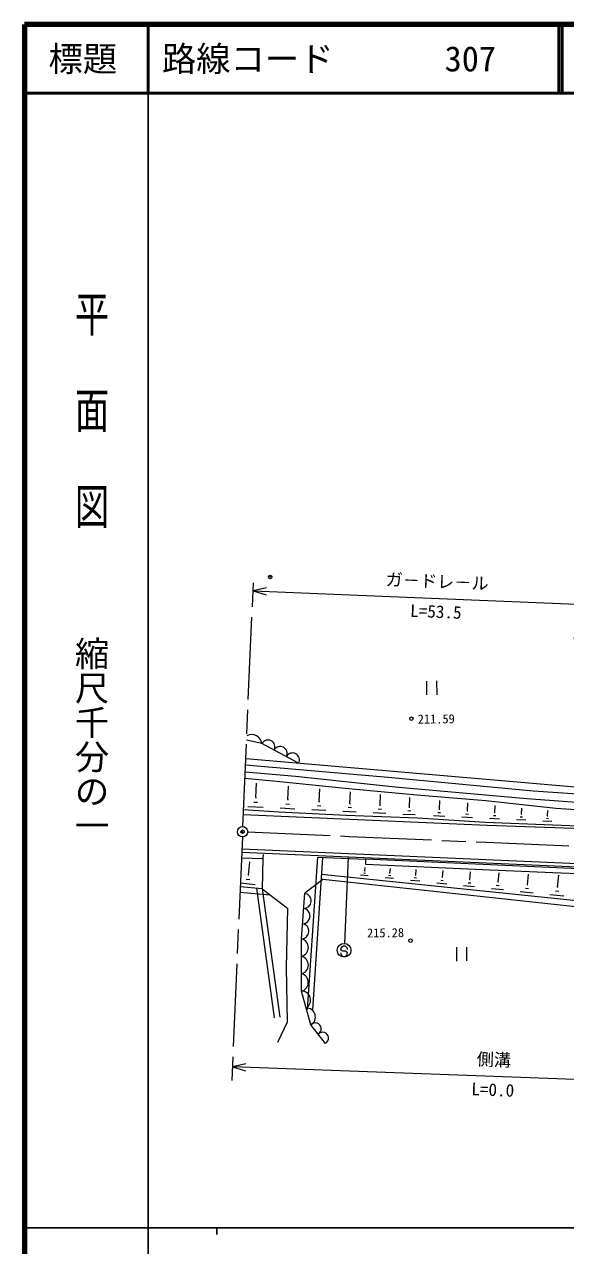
# Model space of a CAD drawing. Units: millimetres, scale not verified. Extents: x 40000 to 680000, y 20000 to 380000.
# Drawn here: x 40000 to 118744, y 202409 to 380000 of the extents above; entities that cross this region are included whole.
import ezdxf
from ezdxf.enums import TextEntityAlignment as Align

# ---------------------------------------------------------------- set-up
doc = ezdxf.new("R2010")
doc.units = ezdxf.units.MM
doc.header["$LTSCALE"] = 1000
doc.header["$PDMODE"] = 32
doc.header["$PDSIZE"] = 500
doc.linetypes.add('CHAIN', pattern=[18.5, 12, -1.5, 3.5, -1.5])
for name, color, linetype, lineweight in [('S-BGD', 7, 'Continuous', 13), ('S-BMK', 2, 'CHAIN', 13), ('S-TTL', 2, 'Continuous', 140), ('S-TTL-BAND', 7, 'Continuous', 25), ('S-TTL-LINE', 7, 'Continuous', 50)]:
    doc.layers.add(name, color=color, linetype=linetype, lineweight=lineweight)
doc.layers.add('S-TTL-TXT', color=7, linetype='Continuous')
doc.styles.add('@ＭＳ ゴシック', font='')
doc.styles.add('ＭＳ ゴシック', font='')
doc.styles.get('@ＭＳ ゴシック').set_extended_font_data('@MS Gothic')
doc.styles.get('ＭＳ ゴシック').set_extended_font_data('MS Gothic')

msp = doc.modelspace()

# ---------------------------------------------------------------- linework, layer by layer
at = {"layer": 'S-BGD'}
for p, q in [((75220, 298063), (73269, 297624)), ((73269, 297624), (126642, 295437)), ((73269, 297624), (75178, 297028)), ((98506, 284510), (98529, 282494)), ((100041, 282511), (100018, 284527)), ((74564, 275403), (72324, 275899)), ((79898, 272576), (74564, 275403)), ((73690, 267572), (73792, 269664)), ((78351, 267281), (78446, 269232)), ((82911, 266997), (83000, 268809)), ((87374, 266718), (87456, 268395)), ((73376, 266913), (73937, 266885)), ((73620, 267575), (73760, 267568)), ((78052, 266652), (78587, 266626)), ((78284, 267284), (78417, 267278)), ((82626, 266397), (83136, 266372)), ((82847, 267000), (82975, 266993)), ((87313, 266721), (87434, 266715)), ((91683, 266449), (91798, 266443)), ((91740, 266446), (91816, 267991)), ((96013, 266179), (96082, 267594)), ((100374, 265882), (100433, 267152)), ((104450, 265636), (104503, 266774)), ((108432, 265394), (108479, 266405)), ((71853, 265098), (107320, 263557)), ((72502, 266281), (74745, 266171)), ((77217, 266050), (79358, 265944)), ((81831, 265823), (83871, 265723)), ((86346, 265601), (88287, 265506)), ((87102, 266148), (87588, 266124)), ((90763, 265384), (92608, 265293)), ((91482, 265904), (91944, 265881)), ((95085, 265172), (96837, 265086)), ((95768, 265665), (96206, 265643)), ((95958, 266182), (96067, 266177)), ((99504, 264932), (101152, 264855)), ((100145, 265398), (100557, 265378)), ((100323, 265885), (100426, 265880)), ((103630, 264740), (105183, 264668)), ((104234, 265179), (104622, 265161)), ((104401, 265638), (104498, 265633)), ((108230, 264965), (108595, 264948)), ((108387, 265396), (108478, 265392)), ((112134, 264756), (112476, 264740)), ((112281, 265161), (112367, 265157)), ((112324, 265159), (112365, 266043)), ((116087, 264930), (116166, 264926)), ((116126, 264928), (116162, 265690)), ((107320, 263557), (137510, 262466)), ((107662, 264553), (109121, 264485)), ((111602, 264370), (112970, 264306)), ((115451, 264191), (116730, 264131)), ((115949, 264552), (116269, 264537)), ((71614, 259603), (137261, 256751)), ((71636, 260103), (137283, 257250)), ((74721, 259300), (74691, 258706)), ((71580, 258820), (74691, 258706)), ((72610, 256282), (72791, 258240)), ((74691, 258706), (74616, 254302)), ((82623, 258901), (81140, 236723)), ((83378, 258850), (81894, 236672)), ((87100, 258930), (86553, 246347)), ((72677, 256276), (72543, 256288)), ((129284, 251592), (83213, 256381)), ((90028, 256160), (88923, 256274)), ((89648, 256534), (89372, 256563)), ((89579, 256876), (89509, 256883)), ((89544, 256880), (89598, 257397)), ((93716, 255778), (92495, 255904)), ((93296, 256191), (92991, 256223)), ((93220, 256570), (93143, 256578)), ((93182, 256574), (93252, 257250)), ((97062, 255838), (96726, 255873)), ((96978, 256253), (96894, 256262)), ((96936, 256258), (97023, 257098)), ((100856, 255927), (100764, 255936)), ((100810, 255931), (100914, 256941)), ((104808, 255595), (104931, 256780)), ((108935, 255248), (109076, 256613)), ((113193, 254889), (113354, 256441)), ((117588, 254519), (117769, 256263)), ((74616, 254302), (71396, 254580)), ((73565, 254895), (71418, 255093)), ((72819, 255613), (72283, 255663)), ((73778, 254374), (76358, 235521)), ((74616, 254302), (77174, 235635)), ((97523, 255384), (96182, 255522)), ((101451, 254977), (99986, 255128)), ((100948, 255473), (100581, 255511)), ((105506, 254557), (103913, 254722)), ((104958, 255097), (104560, 255138)), ((104858, 255590), (104758, 255600)), ((109690, 254124), (107965, 254302)), ((109097, 254708), (108665, 254753)), ((108989, 255242), (108881, 255253)), ((113368, 254307), (112903, 254355)), ((113251, 254883), (113135, 254895)), ((117651, 254513), (117525, 254526)), ((71363, 253821), (75755, 253415)), ((114008, 253676), (112147, 253869)), ((118464, 253215), (116463, 253422)), ((117776, 253893), (117276, 253945)), ((86110, 245362), (86012, 245481)), ((86354, 245220), (86110, 245362)), ((86654, 245215), (86354, 245220)), ((86898, 245101), (86654, 245215)), ((87003, 244964), (86898, 245101)), ((102848, 245809), (102870, 243794)), ((104382, 243811), (104359, 245826)), ((78239, 234914), (76834, 231953)), ((72206, 228842), (70256, 228396)), ((146186, 225585), (70256, 228396)), ((70256, 228396), (72168, 227808))]:
    msp.add_line(p, q, dxfattribs=at)
for points in [[(72208, 273241), (97628, 271043), (131933, 268091), (134662, 268093), (124391, 281494), (120011, 290784)], [(182490, 271799), (178696, 270095), (175105, 268733), (170424, 267057), (166132, 265762), (157331, 263861), (149614, 262697), (146982, 262611), (137665, 262647), (126729, 263175), (107047, 263915), (97186, 264568), (86817, 264960), (77043, 265444), (71882, 265762)], [(72083, 270384), (77155, 269913), (86662, 268944), (97098, 267963), (107132, 267113), (117338, 266021), (126803, 265373), (132375, 265115), (142405, 264605), (146692, 264484), (150500, 264923), (156661, 265956), (161134, 267197), (166234, 268633), (169716, 269559), (174383, 270858), (178841, 272287), (181897, 272472), (182490, 271799)], [(137660, 266874), (114009, 268491), (92905, 270489), (72166, 272286)], [(72123, 271299), (79445, 270673), (93942, 269133), (113107, 267414), (128277, 266289), (137671, 265853)], [(82623, 258901), (89651, 258584), (89621, 257895), (106644, 257092), (116900, 256670), (121712, 256488), (130059, 256268)], [(147870, 256512), (143346, 256361), (138429, 256357), (130643, 256759), (122766, 257109), (89651, 258584)], [(74616, 254302), (78259, 251466), (78107, 242872), (78239, 234914)], [(128306, 250822), (83435, 255645), (80794, 253636)], [(83828, 231815), (81668, 234520), (80296, 239402), (80327, 247010), (80794, 253636)]]:
    msp.add_lwpolyline(points, dxfattribs=at)
for centre, radius in [((96315, 279037), 250), ((71745, 262597), 750), ((96178, 246758), 250), ((86509, 245347), 1000)]:
    msp.add_circle(centre, radius, dxfattribs=at)
for centre, radius, start, end in [((73044, 275192), 1535, 7.91335, 116.80244), ((75450, 274926), 1006, 332.41663, 151.72772), ((77228, 273984), 1006, 332.41663, 151.72772), ((79006, 273042), 1006, 332.41663, 151.72772), ((80603, 252539), 1113, 271.78409, 80.15144), ((80448, 250331), 1113, 271.78409, 80.15144), ((80292, 248122), 1113, 271.78409, 80.15144), ((80018, 245743), 1304, 283.25312, 76.29395), ((86512, 245472), 500, 358.99911, 178.99911), ((80008, 243207), 1304, 283.25312, 76.29395), ((86503, 244973), 500, 178.99911, 358.99911), ((79998, 240671), 1304, 283.25312, 76.29395), ((80347, 238099), 1304, 299.16096, 92.2237), ((81033, 235658), 1304, 299.16096, 92.2237), ((82306, 233922), 874, 300.35416, 136.86082), ((83386, 232569), 874, 300.35416, 136.86082)]:
    msp.add_arc(centre, radius, start, end, dxfattribs=at)
for p in [(75760, 299643), (71745, 262597)]:
    msp.add_point(p, dxfattribs=at)
at = {"layer": 'S-BMK'}
for p, q in [((71777, 263347), (73356, 299622)), ((71712, 261848), (70169, 226398)), ((72494, 262565), (87230, 261923)), ((87230, 261923), (107212, 261055)), ((107212, 261055), (127193, 260185))]:
    msp.add_line(p, q, dxfattribs=at)
at = {"layer": 'S-TTL'}
for p, q in [((40000, 380000), (40000, 20000)), ((680000, 380000), (40000, 380000))]:
    msp.add_line(p, q, dxfattribs=at)
at = {"layer": 'S-TTL-BAND'}
for p, q in [((58000, 370000), (58000, 20000)), ((40000, 205000), (579000, 205000)), ((68000, 205000), (68000, 204000))]:
    msp.add_line(p, q, dxfattribs=at)
at = {"layer": 'S-TTL-LINE'}
for p, q in [((58000, 380000), (58000, 370000)), ((117750, 380000), (117750, 370000)), ((118250, 380000), (118250, 370000)), ((40000, 370000), (680000, 370000))]:
    msp.add_line(p, q, dxfattribs=at)

# ---------------------------------------------------------------- texts
at = {"layer": 'S-BGD', "style": 'ＭＳ ゴシック'}
for s, rotation, p in [('ガ－ドレ－ル', 357.653, (99997, 297530)), ('側溝', 357.88, (108258, 227990))]:
    msp.add_text(s, height=1833, rotation=rotation, dxfattribs=at).set_placement(p, align=Align.BOTTOM_CENTER)
at = {"layer": 'S-BGD', "style": '@ＭＳ ゴシック'}
for s, rotation, p in [('L=53.5', 357.653, (99915, 295531)), ('L=0.0', 357.88, (108184, 225991))]:
    msp.add_text(s, height=1833, rotation=rotation, dxfattribs=at).set_placement(p, align=Align.TOP_CENTER)
at = {"layer": 'S-BGD', "style": 'ＭＳ ゴシック'}
for s, p in [('211.59', (99927, 279001)), ('215.28', (92546, 247903))]:
    msp.add_text(s, height=1320, rotation=0.681, dxfattribs=at).set_placement(p, align=Align.MIDDLE_CENTER)
at = {"layer": 'S-TTL-BAND', "style": '@ＭＳ ゴシック', "width": 1.4}
msp.add_text('平  面  図', height=3666, rotation=270, dxfattribs=at).set_placement((49777, 306475), align=Align.MIDDLE_RIGHT)
at = {"layer": 'S-TTL-BAND', "style": '@ＭＳ ゴシック'}
msp.add_text('縮尺千分の一', height=3666, rotation=270, dxfattribs=at).set_placement((49777, 261030), align=Align.MIDDLE_RIGHT)
at = {"layer": 'S-TTL-TXT', "style": 'ＭＳ ゴシック'}
msp.add_text('標題', height=3666, dxfattribs=at).set_placement((48500, 375000), align=Align.MIDDLE_CENTER)
for s, p in [('路線コード', (60000, 375000)), ('307', (101142, 375000))]:
    msp.add_text(s, height=3666, dxfattribs=at).set_placement(p, align=Align.MIDDLE_LEFT)

doc.saveas('drawing.dxf')
